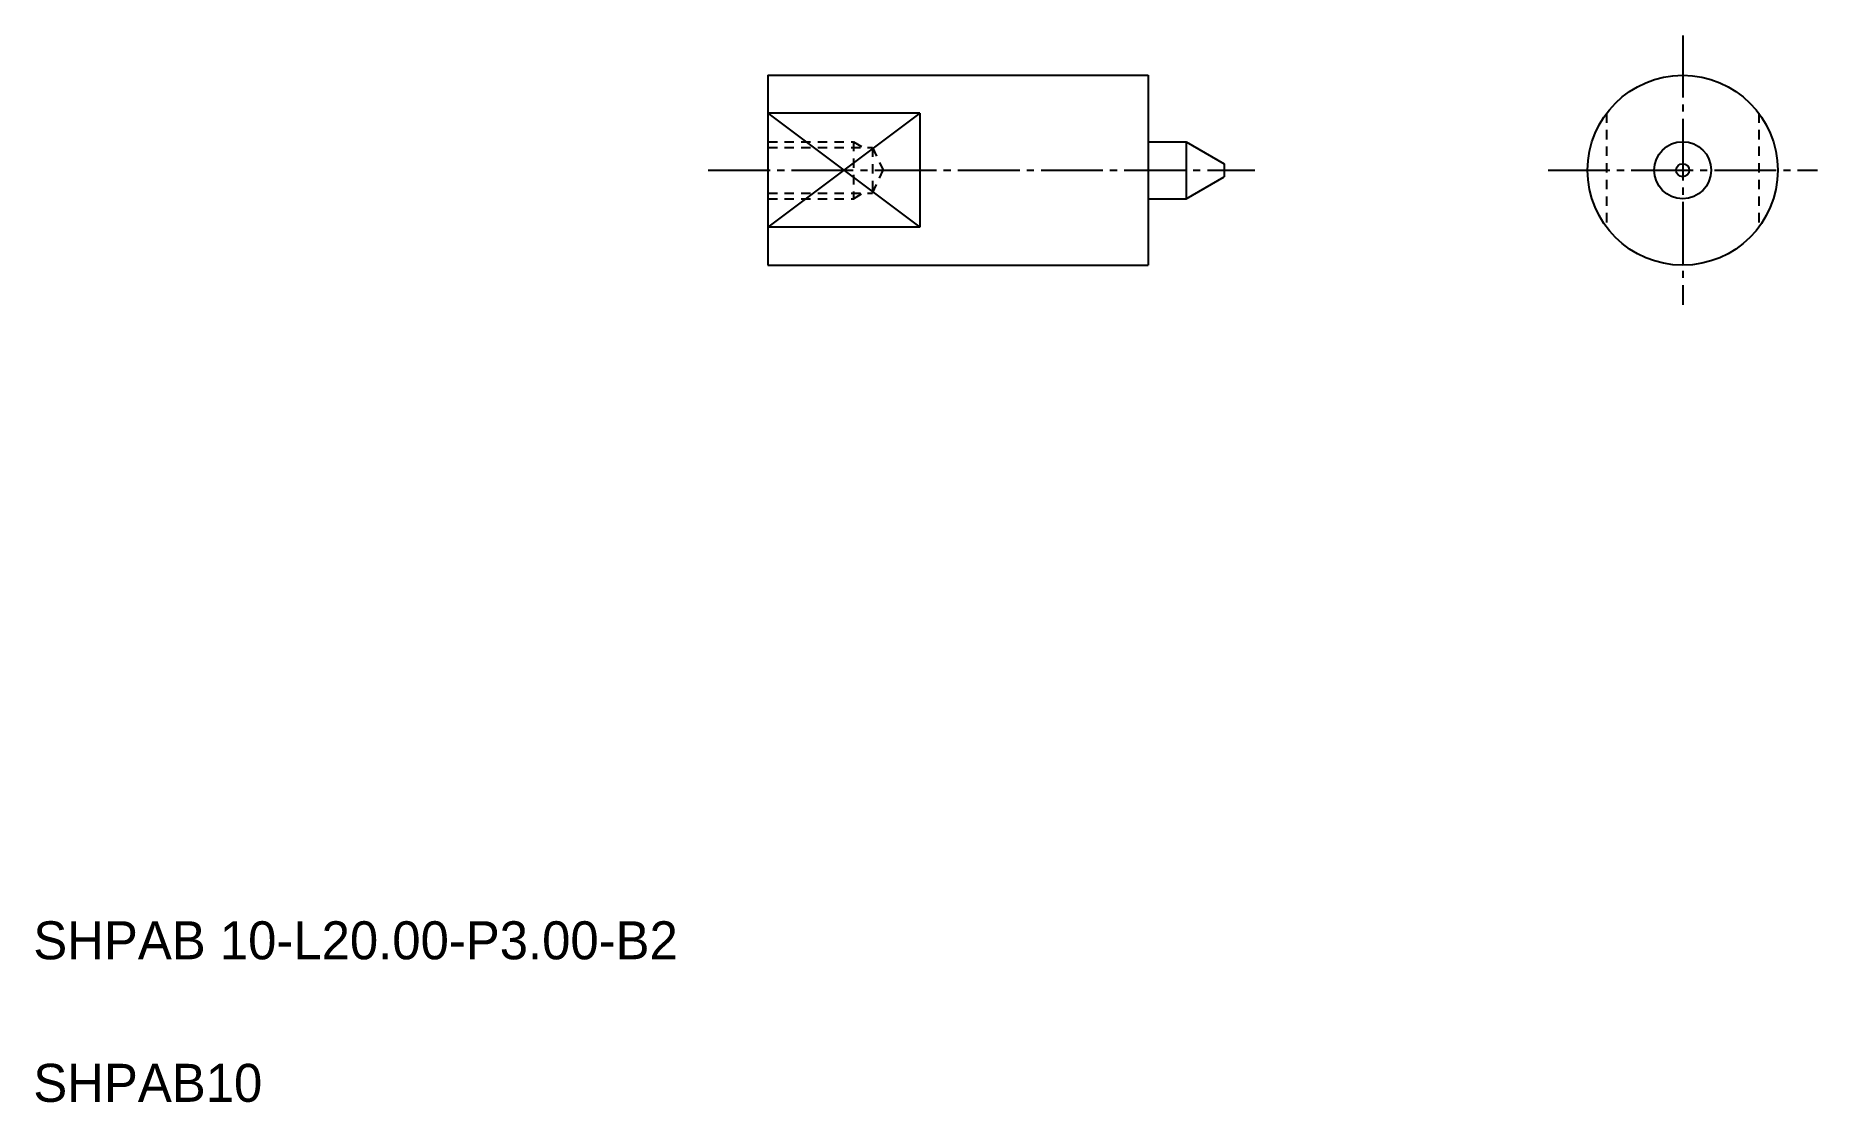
# Model space of a CAD drawing. Extents: x 5.1 to 98.8, y 5 to 61.1.
import ezdxf

# ---------------------------------------------------------------- set-up
doc = ezdxf.new("R2010")
doc.units = 0
doc.header["$LTSCALE"] = 0.25
doc.linetypes.add('CENTER', pattern=[17.5, 13, -1.5, 1.5, -1.5])
doc.linetypes.add('DASHED', pattern=[3.5, 2, -1.5])
doc.layers.get('0').update_dxf_attribs({"linetype": 'CONTINUOUS'})
doc.layers.add('CENTER', color=1, linetype='CENTER')

msp = doc.modelspace()

# ---------------------------------------------------------------- linework, layer by layer
for p, q in [((43.632, 59.018), (43.632, 49.018)), ((43.632, 59.018), (63.632, 59.018)), ((48.632, 59.018), (48.632, 59.018)), ((53.632, 59.018), (53.632, 59.018)), ((63.632, 59.018), (63.632, 49.018)), ((51.632, 57.018), (43.632, 57.018)), ((51.632, 57.018), (51.632, 51.018)), ((63.632, 55.518), (65.632, 55.518)), ((65.632, 55.518), (67.632, 54.363)), ((65.632, 55.518), (65.632, 52.518)), ((67.632, 54.363), (67.632, 53.673)), ((65.632, 52.518), (67.632, 53.673)), ((63.632, 52.518), (65.632, 52.518)), ((51.632, 51.018), (43.632, 51.018)), ((43.632, 49.018), (63.632, 49.018))]:
    msp.add_line(p, q)
at = {"color": 3}
for p, q in [((43.632, 57.018), (51.632, 51.018)), ((51.632, 57.018), (43.632, 51.018))]:
    msp.add_line(p, q, dxfattribs=at)
at = {"color": 3, "linetype": 'DASHED'}
for p, q in [((87.749, 57.018), (87.749, 51.018)), ((95.749, 57.018), (95.749, 51.018)), ((43.632, 55.518), (48.132, 55.518)), ((48.132, 55.518), (48.652, 55.218)), ((48.132, 55.518), (48.132, 52.518)), ((43.632, 55.218), (49.132, 55.218)), ((49.132, 55.218), (49.132, 52.818)), ((49.132, 55.218), (49.703, 54.018)), ((49.132, 52.818), (49.703, 54.018)), ((43.632, 52.818), (49.132, 52.818)), ((43.632, 52.518), (48.132, 52.518)), ((48.132, 52.518), (48.652, 52.818))]:
    msp.add_line(p, q, dxfattribs=at)
for radius in [5, 1.5, 0.345]:
    msp.add_circle((91.749, 54.018), radius)
at = {"layer": 'CENTER', "color": 1, "linetype": 'CENTER'}
for p, q in [((91.749, 61.101), (91.749, 46.936)), ((40.502, 54.018), (69.252, 54.018)), ((84.667, 54.018), (98.832, 54.018))]:
    msp.add_line(p, q, dxfattribs=at)

# ---------------------------------------------------------------- texts
for s, p in [('SHPAB 10-L20.00-P3.00-B2', (5, 12.5)), ('SHPAB10', (5, 5))]:
    msp.add_text(s, height=2).set_placement(p)

doc.saveas('drawing.dxf')
